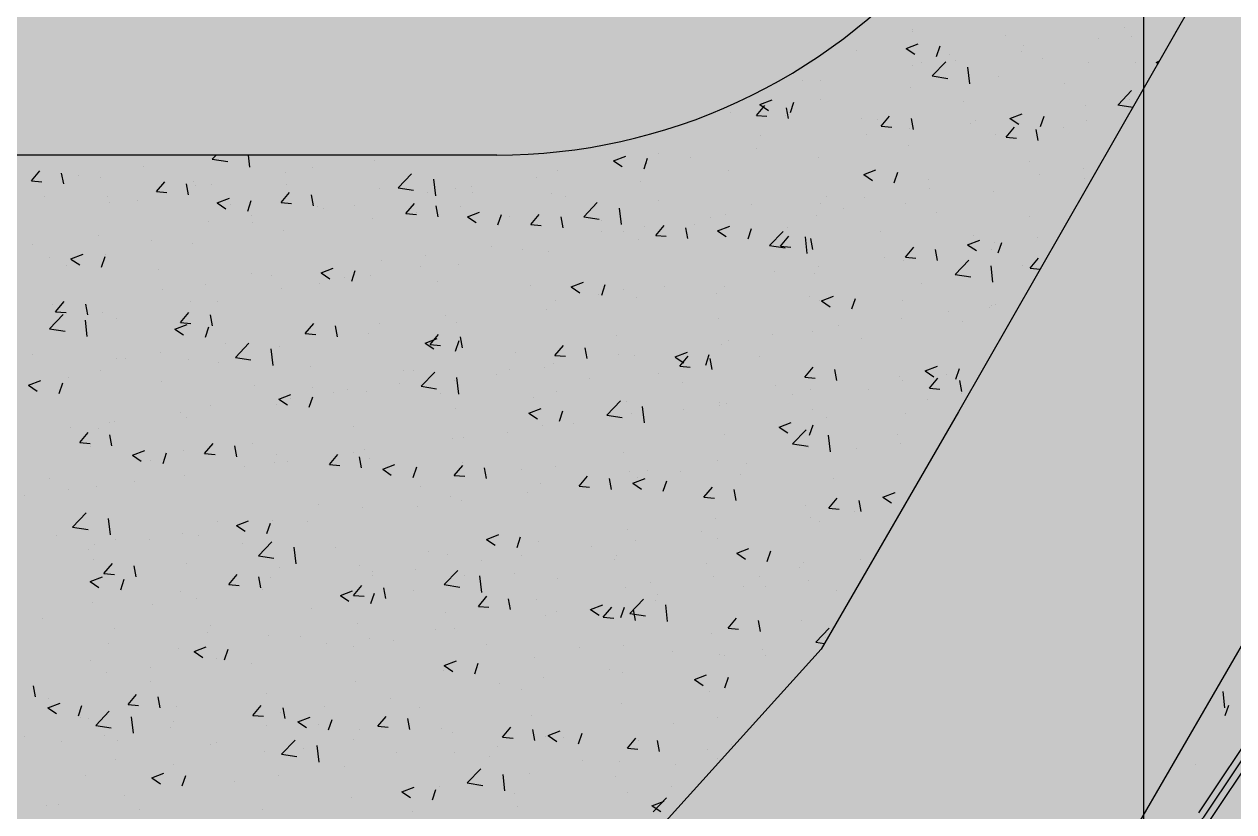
# Model space of a CAD drawing. Header units: millimetres. Extents: x 709 to 3952, y 378 to 2394.
# Drawn here: x 2638.7 to 2812.4, y 1189.1 to 1302.2 of the extents above; entities that cross this region are included whole.
import ezdxf

# ---------------------------------------------------------------- set-up
doc = ezdxf.new("R2010")
doc.units = ezdxf.units.MM
doc.layers.add('BAS', color=252, linetype='Continuous')

# ---------------------------------------------------------------- blocks, each defined once
blk = doc.blocks.new('*X242')
at = {"color": 0}
for p, q in [((411411.64, 4018251.61), (411411.37, 4018253.93)), ((411411.68, 4018250.5), (411412.19, 4018252.01)), ((411407.48, 4018243.48), (411407.48, 4018243.48))]:
    blk.add_line(p, q, dxfattribs=at)
blk = doc.blocks.new('*X243')
at = {"color": 0}
for p, q in [((411366.74, 4018349.07), (411366.74, 4018349.07)), ((411366.78, 4018348.8), (411366.78, 4018348.8)), ((411397.26, 4018349.25), (411397.26, 4018349.25)), ((411404.48, 4018348.79), (411404.48, 4018348.79)), ((411365.85, 4018346.32), (411367.6, 4018346.99)), ((411380.12, 4018348.23), (411380.12, 4018348.23)), ((411382.68, 4018346.75), (411382.68, 4018346.75)), ((411393.47, 4018347.67), (411393.47, 4018347.67)), ((411398.22, 4018347.97), (411398.22, 4018347.97)), ((411358.7, 4018346), (411358.7, 4018346)), ((411365.85, 4018346.32), (411367.1, 4018345.48)), ((411370.24, 4018345.15), (411370.75, 4018346.66)), ((411372.05, 4018345.44), (411372.05, 4018345.44)), ((411382.44, 4018345.89), (411382.44, 4018345.89)), ((411366.71, 4018343.82), (411366.71, 4018343.82)), ((411368.1, 4018344.24), (411368.1, 4018344.24)), ((411369.6, 4018342.36), (411371.55, 4018344.39)), ((411372.97, 4018344.64), (411372.97, 4018344.64)), ((411375.02, 4018341.22), (411374.74, 4018343.6)), ((411385.39, 4018344.88), (411385.39, 4018344.88)), ((411392.05, 4018344.22), (411392.05, 4018344.22)), ((411398.74, 4018344.31), (411398.74, 4018344.31)), ((411401.78, 4018344.31), (411402.17, 4018344.46)), ((411401.78, 4018344.31), (411402, 4018344.17)), ((411350.92, 4018341.74), (411350.92, 4018341.74)), ((411353.52, 4018341.74), (411353.52, 4018341.74)), ((411369.6, 4018342.36), (411371.83, 4018342.01)), ((411379.07, 4018342.35), (411379.07, 4018342.35)), ((411366.44, 4018340.75), (411366.44, 4018340.75)), ((411388.67, 4018341.26), (411388.67, 4018341.26)), ((411396.29, 4018338.22), (411398.23, 4018340.25)), ((411344.35, 4018336.7), (411345.55, 4018338.13)), ((411344.85, 4018338.25), (411346.6, 4018338.93)), ((411344.85, 4018338.25), (411346.09, 4018337.41)), ((411349.23, 4018337.09), (411349.74, 4018338.6)), ((411353.6, 4018338.99), (411353.6, 4018338.99)), ((411374.09, 4018338.75), (411374.09, 4018338.75)), ((411391.65, 4018338.1), (411391.65, 4018338.1)), ((411396.28, 4018338.22), (411398.41, 4018337.89)), ((411397.91, 4018338.93), (411397.91, 4018338.93)), ((411340.62, 4018337.11), (411340.62, 4018337.11)), ((411344.35, 4018336.7), (411345.84, 4018336.57)), ((411348.46, 4018336.65), (411348.46, 4018336.65)), ((411348.97, 4018336.23), (411348.68, 4018337.8)), ((411359.51, 4018336.25), (411359.51, 4018336.25)), ((411362.28, 4018335.13), (411363.49, 4018336.56)), ((411380.77, 4018336.25), (411382.52, 4018336.92)), ((411380.78, 4018336.25), (411382.02, 4018335.41)), ((411385.16, 4018335.08), (411385.67, 4018336.59)), ((411361.8, 4018336.09), (411361.8, 4018336.09)), ((411362.28, 4018335.13), (411363.78, 4018335)), ((411366.39, 4018334.78), (411366.39, 4018334.78)), ((411366.9, 4018334.66), (411366.62, 4018336.23)), ((411375.15, 4018335.53), (411375.15, 4018335.53)), ((411375.86, 4018336.03), (411375.86, 4018336.03)), ((411380.21, 4018333.56), (411381.42, 4018335)), ((411384.84, 4018333.09), (411384.55, 4018334.66)), ((411388.49, 4018334.96), (411388.49, 4018334.96)), ((411391.75, 4018335.9), (411391.75, 4018335.9)), ((411344.93, 4018333.75), (411344.93, 4018333.75)), ((411360.13, 4018333.96), (411360.13, 4018333.96)), ((411378.76, 4018334.02), (411378.76, 4018334.02)), ((411380.21, 4018333.56), (411381.71, 4018333.43)), ((411330.35, 4018331.25), (411330.35, 4018331.25)), ((411344.34, 4018331.88), (411344.34, 4018331.88)), ((411366.13, 4018332.42), (411366.13, 4018332.42)), ((411266.19, 4018330.42), (411266.75, 4018331)), ((411266.19, 4018330.42), (411268.42, 4018330.07)), ((411271.61, 4018329.28), (411271.41, 4018331)), ((411289.54, 4018330.28), (411289.54, 4018330.28)), ((411323.84, 4018330.19), (411325.59, 4018330.86)), ((411323.84, 4018330.19), (411325.09, 4018329.35)), ((411328.23, 4018329.02), (411328.73, 4018330.53)), ((411328.62, 4018329.81), (411328.62, 4018329.81)), ((411334.88, 4018330.63), (411334.88, 4018330.63)), ((411353.3, 4018330.66), (411353.3, 4018330.66)), ((411383.63, 4018330.01), (411383.63, 4018330.01)), ((411240.23, 4018327.31), (411241.43, 4018328.74)), ((411244.85, 4018326.84), (411244.56, 4018328.41)), ((411246.91, 4018328.04), (411246.91, 4018328.04)), ((411250.17, 4018327.83), (411250.17, 4018327.83)), ((411256.37, 4018329.29), (411256.37, 4018329.29)), ((411276.71, 4018328.52), (411276.71, 4018328.52)), ((411280.62, 4018329.23), (411280.62, 4018329.23)), ((411292.88, 4018326.28), (411294.82, 4018328.31)), ((411312.83, 4018327.73), (411312.83, 4018327.73)), ((411315.77, 4018328.74), (411315.77, 4018328.74)), ((411340.31, 4018328.79), (411340.31, 4018328.79)), ((411359.77, 4018328.19), (411361.52, 4018328.86)), ((411359.77, 4018328.19), (411361.01, 4018327.35)), ((411364.16, 4018327.02), (411364.66, 4018328.53)), ((411385.07, 4018328.24), (411385.07, 4018328.24)), ((411391.33, 4018329.07), (411391.33, 4018329.07)), ((411391.44, 4018327.58), (411391.44, 4018327.58)), ((411240.23, 4018327.31), (411241.72, 4018327.17)), ((411240.65, 4018327.22), (411240.65, 4018327.22)), ((411258.16, 4018325.74), (411259.36, 4018327.17)), ((411262.78, 4018325.27), (411262.5, 4018326.84)), ((411263.51, 4018327.26), (411263.51, 4018327.26)), ((411263.72, 4018326.64), (411263.72, 4018326.64)), ((411266.04, 4018326.72), (411266.04, 4018326.72)), ((411276.86, 4018326.7), (411276.86, 4018326.7)), ((411290.21, 4018326.13), (411290.21, 4018326.13)), ((411292.88, 4018326.28), (411295.1, 4018325.93)), ((411298.29, 4018325.14), (411298.01, 4018327.52)), ((411301.19, 4018326.24), (411301.19, 4018326.24)), ((411303.36, 4018326.48), (411303.36, 4018326.48)), ((411327.69, 4018327.19), (411327.69, 4018327.19)), ((411369.05, 4018327.5), (411369.05, 4018327.5)), ((411369.28, 4018326.17), (411369.28, 4018326.17)), ((411242.09, 4018325.03), (411242.09, 4018325.03)), ((411251.09, 4018325.04), (411251.09, 4018325.04)), ((411251.46, 4018324.22), (411251.46, 4018324.22)), ((411255.44, 4018324.47), (411255.44, 4018324.47)), ((411258.16, 4018325.74), (411259.66, 4018325.61)), ((411266.91, 4018324.13), (411268.66, 4018324.8)), ((411266.91, 4018324.13), (411268.15, 4018323.29)), ((411271.29, 4018322.96), (411271.8, 4018324.47)), ((411276.09, 4018324.17), (411277.3, 4018325.6)), ((411276.09, 4018324.17), (411277.59, 4018324.04)), ((411280.72, 4018323.7), (411280.43, 4018325.27)), ((411297.1, 4018325.66), (411297.1, 4018325.66)), ((411303.55, 4018325.57), (411303.55, 4018325.57)), ((411314.85, 4018325.43), (411314.85, 4018325.43)), ((411316.9, 4018325.01), (411316.9, 4018325.01)), ((411319.56, 4018322.14), (411321.5, 4018324.17)), ((411330.24, 4018324.44), (411330.24, 4018324.44)), ((411353.56, 4018324.1), (411353.56, 4018324.1)), ((411354.48, 4018325), (411354.48, 4018325)), ((411359.81, 4018324.92), (411359.81, 4018324.92)), ((411365.83, 4018324.1), (411365.83, 4018324.1)), ((411378.46, 4018325.7), (411378.46, 4018325.7)), ((411268.79, 4018323.9), (411268.79, 4018323.9)), ((411281.31, 4018323.58), (411281.31, 4018323.58)), ((411282.13, 4018323.34), (411282.13, 4018323.34)), ((411286.61, 4018323.74), (411286.61, 4018323.74)), ((411294.02, 4018322.6), (411295.23, 4018324.04)), ((411294.02, 4018322.6), (411295.52, 4018322.47)), ((411295.48, 4018322.78), (411295.48, 4018322.78)), ((411298.65, 4018322.13), (411298.36, 4018323.7)), ((411301.87, 4018323.55), (411301.87, 4018323.55)), ((411302.84, 4018322.13), (411304.59, 4018322.8)), ((411307.22, 4018320.96), (411307.73, 4018322.47)), ((411311.95, 4018321.03), (411313.16, 4018322.47)), ((411324.97, 4018321.01), (411324.7, 4018323.38)), ((411339.9, 4018322.5), (411339.9, 4018322.5)), ((411343.59, 4018323.88), (411343.59, 4018323.88)), ((411356.93, 4018323.31), (411356.93, 4018323.31)), ((411370.28, 4018322.75), (411370.28, 4018322.75)), ((411265.59, 4018321.51), (411265.59, 4018321.51)), ((411271.84, 4018322.33), (411271.84, 4018322.33)), ((411272.03, 4018321.24), (411272.03, 4018321.24)), ((411289.24, 4018321.95), (411289.24, 4018321.95)), ((411302.84, 4018322.13), (411304.08, 4018321.29)), ((411308.82, 4018322.21), (411308.82, 4018322.21)), ((411311.96, 4018321.03), (411313.45, 4018320.9)), ((411316.58, 4018320.56), (411316.29, 4018322.13)), ((411319.56, 4018322.14), (411321.78, 4018321.8)), ((411322.17, 4018321.65), (411322.17, 4018321.65)), ((411328.3, 4018320.77), (411328.3, 4018320.77)), ((411329.89, 4018319.46), (411331.09, 4018320.9)), ((411335.51, 4018321.08), (411335.51, 4018321.08)), ((411337.77, 4018322.02), (411337.77, 4018322.02)), ((411338.76, 4018320.12), (411340.51, 4018320.8)), ((411352.99, 4018322.34), (411352.99, 4018322.34)), ((411383.62, 4018322.19), (411383.62, 4018322.19)), ((411249.8, 4018319.43), (411249.8, 4018319.43)), ((411276.4, 4018320.19), (411276.4, 4018320.19)), ((411322.04, 4018319.95), (411322.04, 4018319.95)), ((411325.32, 4018319.99), (411325.32, 4018319.99)), ((411329.89, 4018319.46), (411331.38, 4018319.33)), ((411334.51, 4018318.99), (411334.22, 4018320.56)), ((411338.76, 4018320.12), (411340.01, 4018319.28)), ((411340.01, 4018320.47), (411340.01, 4018320.47)), ((411343.15, 4018318.96), (411343.66, 4018320.47)), ((411346.24, 4018318), (411348.18, 4018320.03)), ((411347.82, 4018317.89), (411349.02, 4018319.33)), ((411348.86, 4018320.52), (411348.86, 4018320.52)), ((411351.65, 4018316.87), (411351.38, 4018319.24)), ((411352.44, 4018317.43), (411352.15, 4018318.99)), ((411362.2, 4018319.96), (411362.2, 4018319.96)), ((411375.55, 4018319.39), (411375.55, 4018319.39)), ((411384.75, 4018319.21), (411384.75, 4018319.21)), ((411240.33, 4018318.18), (411240.33, 4018318.18)), ((411257.45, 4018318.73), (411257.45, 4018318.73)), ((411263.42, 4018318.32), (411263.42, 4018318.32)), ((411306.25, 4018317.87), (411306.25, 4018317.87)), ((411310.74, 4018317.49), (411310.74, 4018317.49)), ((411327.38, 4018318.87), (411327.38, 4018318.87)), ((411346.24, 4018318), (411348.46, 4018317.66)), ((411347.82, 4018317.89), (411349.31, 4018317.76)), ((411365.75, 4018316.32), (411366.95, 4018317.76)), ((411370.37, 4018315.86), (411370.08, 4018317.42)), ((411374.69, 4018318.12), (411376.44, 4018318.79)), ((411374.69, 4018318.12), (411375.94, 4018317.28)), ((411378.15, 4018317.38), (411378.15, 4018317.38)), ((411378.49, 4018318.38), (411378.49, 4018318.38)), ((411379.08, 4018316.95), (411379.59, 4018318.46)), ((411242.87, 4018316.23), (411242.87, 4018316.23)), ((411245.9, 4018316.07), (411247.65, 4018316.74)), ((411245.9, 4018316.06), (411247.15, 4018315.23)), ((411250.29, 4018314.9), (411250.79, 4018316.41)), ((411250.79, 4018316.72), (411250.79, 4018316.72)), ((411290.52, 4018315.8), (411290.52, 4018315.8)), ((411296.78, 4018316.62), (411296.78, 4018316.62)), ((411314.55, 4018317.11), (411314.55, 4018317.11)), ((411362.71, 4018316.31), (411362.71, 4018316.31)), ((411365.53, 4018315.78), (411365.53, 4018315.78)), ((411365.75, 4018316.32), (411367.24, 4018316.19)), ((411372.92, 4018313.86), (411374.87, 4018315.89)), ((411383.68, 4018314.75), (411384.89, 4018316.19)), ((411245.2, 4018315.12), (411245.2, 4018315.12)), ((411258.54, 4018314.55), (411258.54, 4018314.55)), ((411271.89, 4018313.99), (411271.89, 4018313.99)), ((411274.74, 4018313.72), (411274.74, 4018313.72)), ((411281.83, 4018314.06), (411283.58, 4018314.74)), ((411281.83, 4018314.06), (411283.07, 4018313.22)), ((411286.22, 4018312.9), (411286.72, 4018314.41)), ((411296.16, 4018314.99), (411296.16, 4018314.99)), ((411301.56, 4018315.23), (411301.56, 4018315.23)), ((411346.98, 4018314.24), (411346.98, 4018314.24)), ((411352.69, 4018314.02), (411352.69, 4018314.02)), ((411353.24, 4018315.06), (411353.24, 4018315.06)), ((411372.92, 4018313.86), (411375.14, 4018313.52)), ((411378.33, 4018312.73), (411378.06, 4018315.1)), ((411382.6, 4018315.09), (411382.6, 4018315.09)), ((411383.68, 4018314.75), (411385.12, 4018314.63)), ((411265.27, 4018312.47), (411265.27, 4018312.47)), ((411281.58, 4018312.49), (411281.58, 4018312.49)), ((411285.23, 4018313.43), (411285.23, 4018313.43)), ((411288.93, 4018313.63), (411288.93, 4018313.63)), ((411298.58, 4018312.86), (411298.58, 4018312.86)), ((411311.92, 4018312.3), (411311.92, 4018312.3)), ((411317.76, 4018312.06), (411319.51, 4018312.73)), ((411317.76, 4018312.06), (411319, 4018311.22)), ((411322.14, 4018310.89), (411322.65, 4018312.4)), ((411331.19, 4018312.16), (411331.19, 4018312.16)), ((411339.71, 4018312.14), (411339.71, 4018312.14)), ((411368.02, 4018312.59), (411368.02, 4018312.59)), ((411259.01, 4018311.65), (411259.01, 4018311.65)), ((411276.1, 4018311.87), (411276.1, 4018311.87)), ((411321.72, 4018310.91), (411321.72, 4018310.91)), ((411325.27, 4018311.73), (411325.27, 4018311.73)), ((411327.08, 4018310.54), (411327.08, 4018310.54)), ((411338.61, 4018311.17), (411338.61, 4018311.17)), ((411351.96, 4018310.61), (411351.96, 4018310.61)), ((411353.69, 4018310.06), (411355.44, 4018310.73)), ((411358.07, 4018308.89), (411358.58, 4018310.4)), ((411243.22, 4018309.57), (411243.22, 4018309.57)), ((411243.7, 4018308.5), (411244.9, 4018309.94)), ((411243.7, 4018308.5), (411245.19, 4018308.37)), ((411248.32, 4018308.03), (411248.03, 4018309.6)), ((411263.11, 4018310), (411263.11, 4018310)), ((411267, 4018309.98), (411267, 4018309.98)), ((411314.24, 4018308.78), (411314.24, 4018308.78)), ((411315.46, 4018310.09), (411315.46, 4018310.09)), ((411353.44, 4018310.08), (411353.44, 4018310.08)), ((411353.69, 4018310.06), (411354.93, 4018309.22)), ((411365.31, 4018310.04), (411365.31, 4018310.04)), ((411371.92, 4018308.52), (411371.92, 4018308.52)), ((411377.85, 4018309.06), (411377.85, 4018309.06)), ((411378.18, 4018309.35), (411378.18, 4018309.35)), ((411378.65, 4018309.48), (411378.65, 4018309.48)), ((411242.83, 4018306.06), (411244.78, 4018308.09)), ((411248.24, 4018304.93), (411247.97, 4018307.3)), ((411250.49, 4018308.4), (411250.49, 4018308.4)), ((411252.42, 4018307.48), (411252.42, 4018307.48)), ((411261.63, 4018306.93), (411262.83, 4018308.37)), ((411261.63, 4018306.93), (411263.12, 4018306.8)), ((411266.25, 4018306.46), (411265.96, 4018308.03)), ((411279.56, 4018305.36), (411280.77, 4018306.8)), ((411290.21, 4018306.76), (411290.21, 4018306.76)), ((411299.67, 4018308.01), (411299.67, 4018308.01)), ((411301.26, 4018306.91), (411301.26, 4018306.91)), ((411338.86, 4018307.58), (411338.86, 4018307.58)), ((411365.22, 4018307.46), (411365.22, 4018307.46)), ((411374.01, 4018307.1), (411374.01, 4018307.1)), ((411242.83, 4018306.06), (411245.05, 4018305.72)), ((411260.82, 4018306), (411262.57, 4018306.67)), ((411260.82, 4018306), (411262.07, 4018305.16)), ((411265.21, 4018304.83), (411265.72, 4018306.34)), ((411279.56, 4018305.36), (411281.06, 4018305.23)), ((411284.18, 4018304.9), (411283.9, 4018306.46)), ((411283.95, 4018305.94), (411283.95, 4018305.94)), ((411288.63, 4018305.31), (411288.63, 4018305.31)), ((411297.49, 4018303.79), (411298.7, 4018305.23)), ((411324.28, 4018305.08), (411324.28, 4018305.08)), ((411346.66, 4018305.2), (411346.66, 4018305.2)), ((411352.39, 4018305.7), (411352.39, 4018305.7)), ((411356.13, 4018306.45), (411356.13, 4018306.45)), ((411268.16, 4018303.86), (411268.16, 4018303.86)), ((411269.51, 4018301.93), (411271.46, 4018303.96)), ((411275.79, 4018303.55), (411275.79, 4018303.55)), ((411296.75, 4018304), (411298.5, 4018304.67)), ((411296.75, 4018304), (411298, 4018303.16)), ((411297.49, 4018303.79), (411298.99, 4018303.66)), ((411301.14, 4018302.83), (411301.65, 4018304.34)), ((411302.12, 4018303.33), (411301.83, 4018304.89)), ((411315.42, 4018302.23), (411316.63, 4018303.66)), ((411320.05, 4018301.76), (411319.76, 4018303.33)), ((411339.4, 4018303.82), (411339.4, 4018303.82)), ((411340.4, 4018304.37), (411340.4, 4018304.37)), ((411359.43, 4018304.59), (411359.43, 4018304.59)), ((411240.33, 4018302.34), (411240.33, 4018302.34)), ((411252.43, 4018301.79), (411252.43, 4018301.79)), ((411253.67, 4018301.78), (411253.67, 4018301.78)), ((411258.69, 4018302.61), (411258.69, 4018302.61)), ((411262.81, 4018301.67), (411262.81, 4018301.67)), ((411269.51, 4018301.93), (411271.73, 4018301.58)), ((411274.92, 4018300.79), (411274.65, 4018303.17)), ((411309.7, 4018302.58), (411309.7, 4018302.58)), ((411315.42, 4018302.23), (411316.92, 4018302.09)), ((411324.61, 4018302.3), (411324.61, 4018302.3)), ((411326.77, 4018302.22), (411326.77, 4018302.22)), ((411332.68, 4018302), (411334.43, 4018302.67)), ((411332.68, 4018301.99), (411333.92, 4018301.16)), ((411333.35, 4018300.66), (411334.56, 4018302.09)), ((411337.07, 4018300.83), (411337.57, 4018302.34)), ((411337.98, 4018300.19), (411337.69, 4018301.76)), ((411344.85, 4018302.09), (411344.85, 4018302.09)), ((411250.18, 4018300.07), (411250.18, 4018300.07)), ((411267.02, 4018301.22), (411267.02, 4018301.22)), ((411280.36, 4018300.65), (411280.36, 4018300.65)), ((411293.71, 4018300.09), (411293.71, 4018300.09)), ((411295.12, 4018300.07), (411295.12, 4018300.07)), ((411296.19, 4018297.79), (411298.14, 4018299.82)), ((411308.89, 4018300.23), (411308.89, 4018300.23)), ((411313.94, 4018300.46), (411313.94, 4018300.46)), ((411315.15, 4018301.05), (411315.15, 4018301.05)), ((411333.36, 4018300.66), (411334.85, 4018300.53)), ((411351.29, 4018299.09), (411352.49, 4018300.52)), ((411355.91, 4018298.62), (411355.62, 4018300.19)), ((411368.61, 4018299.99), (411370.36, 4018300.67)), ((411368.61, 4018299.99), (411369.85, 4018299.15)), ((411373, 4018298.83), (411373.5, 4018300.34)), ((411239.82, 4018297.94), (411241.57, 4018298.61)), ((411244.21, 4018296.77), (411244.71, 4018298.28)), ((411245.6, 4018298.99), (411245.6, 4018298.99)), ((411258.94, 4018298.42), (411258.94, 4018298.42)), ((411293.1, 4018298.15), (411293.1, 4018298.15)), ((411300.95, 4018298.59), (411300.95, 4018298.59)), ((411301.61, 4018296.65), (411301.33, 4018299.03)), ((411307.05, 4018299.52), (411307.05, 4018299.52)), ((411320.4, 4018298.96), (411320.4, 4018298.96)), ((411330.27, 4018299.59), (411330.27, 4018299.59)), ((411333.75, 4018298.4), (411333.75, 4018298.4)), ((411351.29, 4018299.09), (411352.78, 4018298.96)), ((411364.92, 4018299.13), (411364.92, 4018299.13)), ((411365.34, 4018298.66), (411365.34, 4018298.66)), ((411369.22, 4018297.52), (411370.42, 4018298.96)), ((411371.6, 4018299.49), (411371.6, 4018299.49)), ((411373.84, 4018297.05), (411373.55, 4018298.62)), ((411239.82, 4018297.94), (411241.06, 4018297.1)), ((411272.29, 4018297.86), (411272.29, 4018297.86)), ((411275.75, 4018295.94), (411277.5, 4018296.61)), ((411280.54, 4018297.57), (411280.54, 4018297.57)), ((411283.63, 4018296.9), (411283.63, 4018296.9)), ((411285.63, 4018297.29), (411285.63, 4018297.29)), ((411288.33, 4018296.99), (411288.33, 4018296.99)), ((411296.19, 4018297.79), (411298.41, 4018297.44)), ((411298.98, 4018296.73), (411298.98, 4018296.73)), ((411315.69, 4018297.09), (411315.69, 4018297.09)), ((411347.09, 4018297.83), (411347.09, 4018297.83)), ((411349.55, 4018296.59), (411349.55, 4018296.59)), ((411352.08, 4018297.37), (411352.08, 4018297.37)), ((411360.44, 4018297.27), (411360.44, 4018297.27)), ((411369.22, 4018297.52), (411370.71, 4018297.39)), ((411373.78, 4018296.7), (411373.78, 4018296.7)), ((411265.97, 4018295.07), (411265.97, 4018295.07)), ((411275.49, 4018295.23), (411275.49, 4018295.23)), ((411275.75, 4018295.93), (411276.99, 4018295.1)), ((411277.37, 4018296.08), (411277.37, 4018296.08)), ((411280.13, 4018294.77), (411280.64, 4018296.28)), ((411301.11, 4018294.58), (411301.11, 4018294.58)), ((411311.67, 4018293.93), (411313.43, 4018294.6)), ((411312.33, 4018296.17), (411312.33, 4018296.17)), ((411322.87, 4018293.65), (411324.82, 4018295.68)), ((411325.67, 4018295.6), (411325.67, 4018295.6)), ((411328.29, 4018292.52), (411328.01, 4018294.89)), ((411339.02, 4018295.04), (411339.02, 4018295.04)), ((411339.1, 4018295.5), (411339.1, 4018295.5)), ((411340.08, 4018295.34), (411340.08, 4018295.34)), ((411368.98, 4018295.85), (411368.98, 4018295.85)), ((411261.58, 4018294), (411261.58, 4018294)), ((411262.51, 4018293.35), (411262.51, 4018293.35)), ((411311.68, 4018293.93), (411312.92, 4018293.09)), ((411316.06, 4018292.76), (411316.57, 4018294.28)), ((411322.87, 4018293.65), (411325.09, 4018293.3)), ((411326.47, 4018293.9), (411326.47, 4018293.9)), ((411333.83, 4018294.51), (411333.83, 4018294.51)), ((411352.36, 4018294.47), (411352.36, 4018294.47)), ((411354.4, 4018293.34), (411354.4, 4018293.34)), ((411365.71, 4018293.91), (411365.71, 4018293.91)), ((411245.86, 4018291.93), (411245.86, 4018291.93)), ((411247.17, 4018289.7), (411248.37, 4018291.13)), ((411249.88, 4018291.75), (411249.88, 4018291.75)), ((411251.39, 4018292.56), (411251.39, 4018292.56)), ((411252.11, 4018292.75), (411252.11, 4018292.75)), ((411286.54, 4018292.08), (411286.54, 4018292.08)), ((411308.57, 4018291.19), (411308.57, 4018291.19)), ((411313.63, 4018292.14), (411313.63, 4018292.14)), ((411318.04, 4018292.44), (411318.04, 4018292.44)), ((411347.6, 4018291.93), (411349.35, 4018292.6)), ((411347.6, 4018291.93), (411348.85, 4018291.09)), ((411349.55, 4018289.51), (411351.5, 4018291.54)), ((411351.99, 4018290.76), (411352.5, 4018292.27)), ((411247.17, 4018289.7), (411248.66, 4018289.56)), ((411251.79, 4018289.23), (411251.5, 4018290.8)), ((411265.1, 4018288.13), (411266.3, 4018289.56)), ((411271.96, 4018289.58), (411271.96, 4018289.58)), ((411300.65, 4018290.26), (411300.65, 4018290.26)), ((411302.31, 4018290.37), (411302.31, 4018290.37)), ((411339.82, 4018290.84), (411339.82, 4018290.84)), ((411349.55, 4018289.51), (411351.78, 4018289.17)), ((411354.97, 4018288.38), (411354.69, 4018290.75)), ((411364.61, 4018290.81), (411364.61, 4018290.81)), ((411365.02, 4018289.63), (411365.02, 4018289.63)), ((411248.7, 4018289.07), (411248.7, 4018289.07)), ((411254.74, 4018287.87), (411256.49, 4018288.54)), ((411254.74, 4018287.87), (411255.99, 4018287.03)), ((411259.13, 4018286.7), (411259.63, 4018288.21)), ((411262.04, 4018288.51), (411262.04, 4018288.51)), ((411265.1, 4018288.13), (411266.59, 4018288)), ((411269.72, 4018287.66), (411269.43, 4018289.23)), ((411275.39, 4018287.94), (411275.39, 4018287.94)), ((411283.03, 4018286.56), (411284.23, 4018287.99)), ((411286.52, 4018288.29), (411286.52, 4018288.29)), ((411287.65, 4018286.09), (411287.36, 4018287.66)), ((411288.02, 4018288.66), (411288.02, 4018288.66)), ((411325.24, 4018288.34), (411325.24, 4018288.34)), ((411351.78, 4018289.05), (411351.78, 4018289.05)), ((411358.76, 4018288.8), (411358.76, 4018288.8)), ((411257.38, 4018287.08), (411257.38, 4018287.08)), ((411270.79, 4018286.22), (411270.79, 4018286.22)), ((411275.19, 4018286.9), (411275.19, 4018286.9)), ((411277.05, 4018287.04), (411277.05, 4018287.04)), ((411283.03, 4018286.56), (411284.52, 4018286.43)), ((411288.74, 4018287.38), (411288.74, 4018287.38)), ((411290.67, 4018285.87), (411292.42, 4018286.54)), ((411290.67, 4018285.87), (411291.91, 4018285.03)), ((411295.06, 4018284.7), (411295.56, 4018286.21)), ((411300.96, 4018284.99), (411302.17, 4018286.43)), ((411302.08, 4018286.82), (411302.08, 4018286.82)), ((411305.58, 4018284.52), (411305.3, 4018286.09)), ((411315.43, 4018286.25), (411315.43, 4018286.25)), ((411338.79, 4018287.18), (411338.79, 4018287.18)), ((411342.98, 4018286.72), (411342.98, 4018286.72)), ((411242.8, 4018284.57), (411242.8, 4018284.57)), ((411255.01, 4018284.14), (411255.01, 4018284.14)), ((411262.2, 4018285.03), (411262.2, 4018285.03)), ((411300.96, 4018284.99), (411302.46, 4018284.86)), ((411310.66, 4018285.83), (411310.66, 4018285.83)), ((411318.89, 4018283.42), (411320.1, 4018284.86)), ((411323.52, 4018282.95), (411323.23, 4018284.52)), ((411326.17, 4018285.58), (411326.17, 4018285.58)), ((411326.6, 4018283.87), (411328.35, 4018284.54)), ((411327.25, 4018284.65), (411327.25, 4018284.65)), ((411328.77, 4018285.69), (411328.77, 4018285.69)), ((411330.98, 4018282.7), (411331.49, 4018284.21)), ((411333.51, 4018285.48), (411333.51, 4018285.48)), ((411342.12, 4018285.12), (411342.12, 4018285.12)), ((411355.46, 4018284.56), (411355.46, 4018284.56)), ((411245.54, 4018282.89), (411245.54, 4018282.89)), ((411249.57, 4018283.43), (411249.57, 4018283.43)), ((411296.08, 4018283.33), (411296.08, 4018283.33)), ((411311.46, 4018282.58), (411311.46, 4018282.58)), ((411313.33, 4018283.82), (411313.33, 4018283.82)), ((411318.89, 4018283.42), (411320.39, 4018283.29)), ((411326.6, 4018283.87), (411327.84, 4018283.03)), ((411336.82, 4018281.85), (411338.03, 4018283.29)), ((411341.45, 4018281.38), (411341.16, 4018282.95)), ((411362.53, 4018281.87), (411364.28, 4018282.54)), ((411364.31, 4018282.49), (411364.31, 4018282.49)), ((411239.28, 4018282.07), (411239.28, 4018282.07)), ((411281.5, 4018280.83), (411281.5, 4018280.83)), ((411300.35, 4018281.94), (411300.35, 4018281.94)), ((411301.99, 4018281.33), (411301.99, 4018281.33)), ((411336.82, 4018281.85), (411338.32, 4018281.72)), ((411351.47, 4018280.73), (411351.47, 4018280.73)), ((411354.75, 4018280.28), (411355.96, 4018281.72)), ((411359.38, 4018279.82), (411359.09, 4018281.38)), ((411362.53, 4018281.86), (411363.77, 4018281.03)), ((411246.14, 4018277.57), (411248.09, 4018279.6)), ((411287.72, 4018280.34), (411287.72, 4018280.34)), ((411295.73, 4018280.51), (411295.73, 4018280.51)), ((411352.19, 4018278.94), (411352.19, 4018278.94)), ((411354.76, 4018280.28), (411356.25, 4018280.15)), ((411358.45, 4018279.77), (411358.45, 4018279.77)), ((411246.14, 4018277.57), (411248.37, 4018277.23)), ((411251.56, 4018276.44), (411251.28, 4018278.81)), ((411266.92, 4018278.33), (411266.92, 4018278.33)), ((411269.66, 4018277.81), (411271.41, 4018278.48)), ((411269.66, 4018277.81), (411270.91, 4018276.97)), ((411270.48, 4018277.18), (411270.48, 4018277.18)), ((411274.05, 4018276.64), (411274.56, 4018278.15)), ((411274.88, 4018278.58), (411274.88, 4018278.58)), ((411279.94, 4018278.43), (411279.94, 4018278.43)), ((411325.86, 4018277.25), (411325.86, 4018277.25)), ((411338.49, 4018278.85), (411338.49, 4018278.85)), ((411353.37, 4018278.43), (411353.37, 4018278.43)), ((411243.83, 4018276.3), (411243.83, 4018276.3)), ((411252.34, 4018275.82), (411252.34, 4018275.82)), ((411257.18, 4018275.73), (411257.18, 4018275.73)), ((411261.9, 4018276.71), (411261.9, 4018276.71)), ((411264.22, 4018276.36), (411264.22, 4018276.36)), ((411272.82, 4018273.43), (411274.77, 4018275.46)), ((411305.59, 4018275.8), (411307.34, 4018276.48)), ((411305.59, 4018275.8), (411306.84, 4018274.96)), ((411309.98, 4018274.64), (411310.49, 4018276.15)), ((411313.03, 4018275.49), (411313.03, 4018275.49)), ((411326.93, 4018275.62), (411326.93, 4018275.62)), ((411336.4, 4018276.86), (411336.4, 4018276.86)), ((411338.79, 4018275.92), (411338.79, 4018275.92)), ((411248.43, 4018274.28), (411248.43, 4018274.28)), ((411249.27, 4018275.11), (411249.27, 4018275.11)), ((411270.52, 4018275.17), (411270.52, 4018275.17)), ((411278.24, 4018272.3), (411277.96, 4018274.67)), ((411283.87, 4018274.61), (411283.87, 4018274.61)), ((411297.21, 4018274.04), (411297.21, 4018274.04)), ((411320.67, 4018274.79), (411320.67, 4018274.79)), ((411341.52, 4018273.8), (411343.27, 4018274.47)), ((411341.52, 4018273.8), (411342.76, 4018272.96)), ((411345.91, 4018272.63), (411346.41, 4018274.14)), ((411249.1, 4018272.94), (411249.1, 4018272.94)), ((411250.63, 4018270.89), (411251.84, 4018272.33)), ((411255.26, 4018270.42), (411254.97, 4018271.99)), ((411262.45, 4018272.37), (411262.45, 4018272.37)), ((411272.82, 4018273.43), (411275.05, 4018273.09)), ((411287.41, 4018272.02), (411287.41, 4018272.02)), ((411300.04, 4018273.62), (411300.04, 4018273.62)), ((411304.88, 4018272.72), (411304.88, 4018272.72)), ((411310.56, 4018273.48), (411310.56, 4018273.48)), ((411323.9, 4018272.91), (411323.9, 4018272.91)), ((411324.21, 4018273.42), (411324.21, 4018273.42)), ((411337.25, 4018272.35), (411337.25, 4018272.35)), ((411351.17, 4018272.41), (411351.17, 4018272.41)), ((411359.36, 4018272.94), (411359.36, 4018272.94)), ((411248.66, 4018269.74), (411250.41, 4018270.41)), ((411250.64, 4018270.89), (411252.13, 4018270.76)), ((411268.57, 4018269.32), (411269.77, 4018270.76)), ((411273.19, 4018268.85), (411272.9, 4018270.42)), ((411274.58, 4018270.26), (411274.58, 4018270.26)), ((411275.79, 4018271.81), (411275.79, 4018271.81)), ((411289.14, 4018271.25), (411289.14, 4018271.25)), ((411289.16, 4018270.64), (411289.16, 4018270.64)), ((411295.42, 4018271.47), (411295.42, 4018271.47)), ((411299.5, 4018269.3), (411301.45, 4018271.33)), ((411302.48, 4018270.68), (411302.48, 4018270.68)), ((411304.92, 4018268.16), (411304.64, 4018270.54)), ((411309.63, 4018270.92), (411309.63, 4018270.92)), ((411338.19, 4018270.53), (411338.19, 4018270.53)), ((411344.78, 4018270.43), (411344.78, 4018270.43)), ((411350.59, 4018271.79), (411350.59, 4018271.79)), ((411248.66, 4018269.74), (411249.9, 4018268.9)), ((411253.04, 4018268.57), (411253.55, 4018270.09)), ((411268.57, 4018269.32), (411270.06, 4018269.19)), ((411273.37, 4018268.57), (411273.37, 4018268.57)), ((411286.5, 4018267.75), (411287.7, 4018269.19)), ((411291.12, 4018267.29), (411290.83, 4018268.85)), ((411299.5, 4018269.3), (411301.73, 4018268.95)), ((411315.83, 4018270.12), (411315.83, 4018270.12)), ((411325.56, 4018268.93), (411325.56, 4018268.93)), ((411329.17, 4018269.56), (411329.17, 4018269.56)), ((411342.52, 4018268.99), (411342.52, 4018268.99)), ((411345.61, 4018269.08), (411345.61, 4018269.08)), ((411351.87, 4018269.91), (411351.87, 4018269.91)), ((411248.97, 4018266.78), (411248.97, 4018266.78)), ((411261.59, 4018268.38), (411261.59, 4018268.38)), ((411263.9, 4018267.32), (411263.9, 4018267.32)), ((411284.59, 4018267.74), (411286.34, 4018268.41)), ((411284.59, 4018267.74), (411285.83, 4018266.9)), ((411286.5, 4018267.75), (411287.99, 4018267.62)), ((411288.97, 4018266.57), (411289.48, 4018268.08)), ((411295.05, 4018268.42), (411295.05, 4018268.42)), ((411304.43, 4018266.18), (411305.63, 4018267.62)), ((411309.05, 4018265.72), (411308.76, 4018267.28)), ((411312.72, 4018267.17), (411312.72, 4018267.17)), ((411326.19, 4018265.16), (411328.13, 4018267.19)), ((411329.82, 4018267), (411329.82, 4018267)), ((411330.2, 4018267.93), (411330.2, 4018267.93)), ((411355.87, 4018268.43), (411355.87, 4018268.43)), ((411257.64, 4018266.5), (411257.64, 4018266.5)), ((411280.47, 4018265.91), (411280.47, 4018265.91)), ((411299.74, 4018265.3), (411299.74, 4018265.3)), ((411304.43, 4018266.18), (411305.92, 4018266.05)), ((411315.62, 4018265.43), (411315.62, 4018265.43)), ((411320.35, 4018265.76), (411320.35, 4018265.76)), ((411320.51, 4018265.74), (411322.27, 4018266.41)), ((411320.52, 4018265.74), (411321.76, 4018264.9)), ((411322.36, 4018264.62), (411323.57, 4018266.05)), ((411324.9, 4018264.57), (411325.41, 4018266.08)), ((411326.19, 4018265.16), (411328.41, 4018264.81)), ((411326.99, 4018264.15), (411326.7, 4018265.72)), ((411331.6, 4018264.02), (411331.32, 4018266.4)), ((411241.85, 4018264.42), (411241.85, 4018264.42)), ((411265.89, 4018263.41), (411265.89, 4018263.41)), ((411287.11, 4018263.7), (411287.11, 4018263.7)), ((411314.1, 4018264.93), (411314.1, 4018264.93)), ((411322.36, 4018264.62), (411323.86, 4018264.48)), ((411340.29, 4018263.05), (411341.5, 4018264.48)), ((411344.92, 4018262.58), (411344.63, 4018264.15)), ((411350.87, 4018264.08), (411350.87, 4018264.08)), ((411252.2, 4018263.03), (411252.2, 4018263.03)), ((411265.55, 4018262.46), (411265.55, 4018262.46)), ((411274.27, 4018261.94), (411274.27, 4018261.94)), ((411278.89, 4018261.9), (411278.89, 4018261.9)), ((411288.84, 4018261.61), (411288.84, 4018261.61)), ((411298.31, 4018262.86), (411298.31, 4018262.86)), ((411301.04, 4018262.93), (411301.04, 4018262.93)), ((411337.88, 4018262.21), (411337.88, 4018262.21)), ((411340.29, 4018263.05), (411341.79, 4018262.92)), ((411352.87, 4018261.02), (411354.81, 4018263.05)), ((411354.33, 4018261.69), (411354.33, 4018261.69)), ((411251.31, 4018260.91), (411251.31, 4018260.91)), ((411261.29, 4018260.06), (411261.29, 4018260.06)), ((411263.58, 4018259.68), (411265.33, 4018260.35)), ((411267.97, 4018258.51), (411268.47, 4018260.02)), ((411282.58, 4018260.78), (411282.58, 4018260.78)), ((411286.46, 4018260.42), (411286.46, 4018260.42)), ((411292.24, 4018261.33), (411292.24, 4018261.33)), ((411305.58, 4018260.77), (411305.58, 4018260.77)), ((411318.93, 4018260.21), (411318.93, 4018260.21)), ((411325.25, 4018260.61), (411325.25, 4018260.61)), ((411345.29, 4018260.05), (411345.29, 4018260.05)), ((411352.87, 4018261.02), (411354.13, 4018260.83)), ((411248.66, 4018258.46), (411248.66, 4018258.46)), ((411263.58, 4018259.68), (411264.83, 4018258.84)), ((411266.79, 4018258.71), (411266.79, 4018258.71)), ((411299.51, 4018257.68), (411301.26, 4018258.35)), ((411312.42, 4018258.85), (411312.42, 4018258.85)), ((411332.28, 4018259.64), (411332.28, 4018259.64)), ((411339.03, 4018259.22), (411339.03, 4018259.22)), ((411339.75, 4018259.18), (411339.75, 4018259.18)), ((411345.62, 4018259.08), (411345.62, 4018259.08)), ((411251.06, 4018256.64), (411251.06, 4018256.64)), ((411257.32, 4018257.46), (411257.32, 4018257.46)), ((411271.88, 4018257.92), (411271.88, 4018257.92)), ((411299.43, 4018256.98), (411299.43, 4018256.98)), ((411299.51, 4018257.67), (411300.75, 4018256.84)), ((411303.9, 4018256.51), (411304.4, 4018258.02)), ((411323.25, 4018257.14), (411323.25, 4018257.14)), ((411325.17, 4018256.68), (411325.17, 4018256.68)), ((411335.44, 4018255.67), (411337.19, 4018256.35)), ((411240.8, 4018253.19), (411240.51, 4018254.75)), ((411257.3, 4018255.42), (411257.3, 4018255.42)), ((411286.81, 4018255.37), (411286.81, 4018255.37)), ((411307.52, 4018255.07), (411307.52, 4018255.07)), ((411313.78, 4018255.9), (411313.78, 4018255.9)), ((411335.44, 4018255.67), (411336.68, 4018254.83)), ((411339.82, 4018254.5), (411340.33, 4018256.02)), ((411242.72, 4018252.92), (411242.72, 4018252.92)), ((411254.1, 4018252.09), (411255.31, 4018253.52)), ((411258.73, 4018251.62), (411258.44, 4018253.19)), ((411273.97, 4018253.61), (411273.97, 4018253.61)), ((411291.73, 4018252.99), (411291.73, 4018252.99)), ((411310.59, 4018254.18), (411310.59, 4018254.18)), ((411337.58, 4018253.89), (411337.58, 4018253.89)), ((411242.58, 4018251.61), (411244.33, 4018252.29)), ((411242.58, 4018251.61), (411243.82, 4018250.77)), ((411246.96, 4018250.45), (411247.47, 4018251.96)), ((411249.46, 4018249.08), (411251.4, 4018251.11)), ((411254.1, 4018252.09), (411255.6, 4018251.96)), ((411260.99, 4018251.74), (411260.99, 4018251.74)), ((411272.03, 4018250.52), (411273.24, 4018251.95)), ((411276.66, 4018250.05), (411276.37, 4018251.62)), ((411282.26, 4018251.75), (411282.26, 4018251.75)), ((411296.01, 4018251.67), (411296.01, 4018251.67)), ((411324.95, 4018252.29), (411324.95, 4018252.29)), ((411247.33, 4018250.25), (411247.33, 4018250.25)), ((411248.36, 4018250.14), (411248.36, 4018250.14)), ((411254.87, 4018247.95), (411254.6, 4018250.32)), ((411260.68, 4018249.69), (411260.68, 4018249.69)), ((411272.04, 4018250.52), (411273.53, 4018250.39)), ((411276, 4018250.92), (411276, 4018250.92)), ((411278.5, 4018249.61), (411280.25, 4018250.28)), ((411278.5, 4018249.61), (411279.75, 4018248.77)), ((411282.89, 4018248.44), (411283.4, 4018249.95)), ((411289.97, 4018248.95), (411291.17, 4018250.38)), ((411294.59, 4018248.48), (411294.3, 4018250.05)), ((411312.11, 4018250.53), (411312.11, 4018250.53)), ((411338.72, 4018250.19), (411338.72, 4018250.19)), ((411249.46, 4018249.08), (411251.68, 4018248.74)), ((411260.21, 4018248.85), (411260.21, 4018248.85)), ((411274.02, 4018249.12), (411274.02, 4018249.12)), ((411281.43, 4018249.17), (411281.43, 4018249.17)), ((411287.37, 4018248.56), (411287.37, 4018248.56)), ((411289.97, 4018248.95), (411291.46, 4018248.82)), ((411299.13, 4018248.65), (411299.13, 4018248.65)), ((411300.72, 4018247.99), (411300.72, 4018247.99)), ((411307.9, 4018247.38), (411309.1, 4018248.82)), ((411312.52, 4018246.91), (411312.23, 4018248.48)), ((411314.43, 4018247.61), (411316.18, 4018248.28)), ((411318.82, 4018246.44), (411319.33, 4018247.95)), ((411332.46, 4018249.36), (411332.46, 4018249.36)), ((411239.26, 4018247.46), (411239.26, 4018247.46)), ((411244.49, 4018246.78), (411244.49, 4018246.78)), ((411250.75, 4018247.6), (411250.75, 4018247.6)), ((411252.6, 4018246.89), (411252.6, 4018246.89)), ((411265.95, 4018246.33), (411265.95, 4018246.33)), ((411266.85, 4018246.67), (411266.85, 4018246.67)), ((411276.14, 4018244.94), (411278.09, 4018246.97)), ((411281.55, 4018243.81), (411281.28, 4018246.18)), ((411286.5, 4018247.05), (411286.5, 4018247.05)), ((411307.2, 4018246.04), (411307.2, 4018246.04)), ((411307.9, 4018247.38), (411309.39, 4018247.25)), ((411314.06, 4018247.43), (411314.06, 4018247.43)), ((411314.43, 4018247.61), (411315.68, 4018246.77)), ((411316.67, 4018247.28), (411316.67, 4018247.28)), ((411325.83, 4018245.81), (411327.03, 4018247.25)), ((411327.41, 4018246.87), (411327.41, 4018246.87)), ((411330.45, 4018245.34), (411330.16, 4018246.91)), ((411340.75, 4018246.3), (411340.75, 4018246.3)), ((411252.27, 4018244.17), (411252.27, 4018244.17)), ((411273.67, 4018245.29), (411273.67, 4018245.29)), ((411276.14, 4018244.94), (411278.36, 4018244.6)), ((411279.3, 4018245.76), (411279.3, 4018245.76)), ((411292.64, 4018245.2), (411292.64, 4018245.2)), ((411300.94, 4018245.21), (411300.94, 4018245.21)), ((411305.99, 4018244.64), (411305.99, 4018244.64)), ((411325.83, 4018245.81), (411327.33, 4018245.68)), ((411337.27, 4018245.57), (411337.27, 4018245.57)), ((411338.72, 4018244.27), (411338.72, 4018244.27)), ((411260.68, 4018243.42), (411260.68, 4018243.42)), ((411285.15, 4018243.13), (411285.15, 4018243.13)), ((411302.82, 4018240.81), (411304.77, 4018242.84)), ((411319.33, 4018244.07), (411319.33, 4018244.07)), ((411324.65, 4018243.96), (411324.65, 4018243.96)), ((411332.68, 4018243.51), (411332.68, 4018243.51)), ((411248.05, 4018241.82), (411248.05, 4018241.82)), ((411257.5, 4018241.55), (411259.25, 4018242.22)), ((411257.5, 4018241.55), (411258.74, 4018240.71)), ((411261.88, 4018240.38), (411262.39, 4018241.89)), ((411269.43, 4018241.06), (411269.43, 4018241.06)), ((411275.68, 4018241.89), (411275.68, 4018241.89)), ((411302.82, 4018240.81), (411305.04, 4018240.46)), ((411308.23, 4018239.67), (411307.96, 4018242.05)), ((411311.81, 4018242.2), (411311.81, 4018242.2)), ((411324.14, 4018241.76), (411324.14, 4018241.76)), ((411253.64, 4018238.99), (411253.64, 4018238.99)), ((411293.43, 4018239.55), (411295.18, 4018240.22)), ((411293.43, 4018239.55), (411294.67, 4018238.71)), ((411297.81, 4018238.38), (411298.32, 4018239.89)), ((411298.83, 4018240.33), (411298.83, 4018240.33)), ((411309.56, 4018239.26), (411309.56, 4018239.26)), ((411325.88, 4018239.5), (411325.88, 4018239.5)), ((411332.14, 4018240.33), (411332.14, 4018240.33)), ((411242.36, 4018237.54), (411242.36, 4018237.54)), ((411244.17, 4018237.74), (411244.17, 4018237.74)), ((411286.2, 4018238.73), (411286.2, 4018238.73)), ((411310.09, 4018237.42), (411310.09, 4018237.42)), ((411329.35, 4018237.54), (411331.1, 4018238.22)), ((411329.36, 4018237.54), (411330.6, 4018236.7)), ((411329.5, 4018236.67), (411331.45, 4018238.7)), ((411255.71, 4018236.98), (411255.71, 4018236.98)), ((411273.36, 4018236.97), (411273.36, 4018236.97)), ((411294.98, 4018236.76), (411294.98, 4018236.76))]:
    blk.add_line(p, q, dxfattribs=at)

msp = doc.modelspace()

# ---------------------------------------------------------------- hatches: boundary and pattern name
at = {"layer": 'BAS', "true_color": 0xc7c8ca, "transparency": 33554513}
h = msp.add_hatch(color=9, dxfattribs=at)
h.dxf.hatch_style = 1
h.paths.add_polyline_path([(735.07, 2394.13), (735.07, 400.97), (3218.5, 400.97), (3218.5, 2394.13)])
h.paths.add_polyline_path([(1826.32, 1353.24), (2408.56, 1353.24), (2408.56, 918.34), (1826.32, 918.34)], flags=16)

# ---------------------------------------------------------------- linework, layer by layer
at = {"layer": 'BAS'}
for p, q in [((2812.38, 1315.59), (2772.91, 1246.5)), ((2706.57, 1283.38), (2442.7, 1283.38)), ((2772.91, 1246.5), (2753.16, 1212.4)), ((2846.09, 1246.88), (2807.35, 1188.91)), ((2795.41, 1181.59), (2817.98, 1220.57)), ((2753.16, 1212.4), (2719.72, 1175.43))]:
    msp.add_line(p, q, dxfattribs=at)
at = {"layer": 'BAS', "flags": 128}
for points in [[(2799.51, 952.38), (2799.51, 2152.38)], [(2638.95, 952.35), (2663.88, 995.82), (2693.41, 1041.42), (2719.11, 1078.82), (2742.16, 1109.45), (2767.31, 1145.42), (2808.13, 1188.28), (2846.89, 1246.28), (2878.43, 1283.66), (2914.65, 1330.68), (2936.01, 1352.63), (2988.64, 1408.18), (3049.2, 1451.19), (3083.38, 1473.78), (3113.17, 1511.08), (3133.53, 1542.5), (3153.26, 1573.26), (3167.01, 1606.31), (3179.68, 1622.52), (3188.39, 1635.04)], [(2640.18, 952.38), (2664.74, 995.32), (2694.24, 1040.87), (2719.92, 1078.23), (2742.97, 1108.86), (2768.09, 1144.79), (2808.91, 1187.65), (2847.69, 1245.67), (2879.21, 1283.03), (2915.4, 1330.02), (2936.73, 1351.93), (2989.3, 1407.42), (3049.77, 1450.36), (3084.07, 1473.03), (3113.98, 1510.5), (3134.37, 1541.96), (3154.15, 1572.8), (3167.88, 1605.8), (3180.49, 1621.93), (3188.58, 1633.56)]]:
    msp.add_lwpolyline(points, dxfattribs=at)
at = {"layer": 'BAS'}
msp.add_arc((2706.57, 1365.88), 82.5, 270, 319.6307, dxfattribs=at)

# ---------------------------------------------------------------- block references
for name in ['*X242', '*X243']:
    msp.add_blockref(name, (-408600.49, -4017047.62), dxfattribs=at)

doc.saveas('drawing.dxf')
